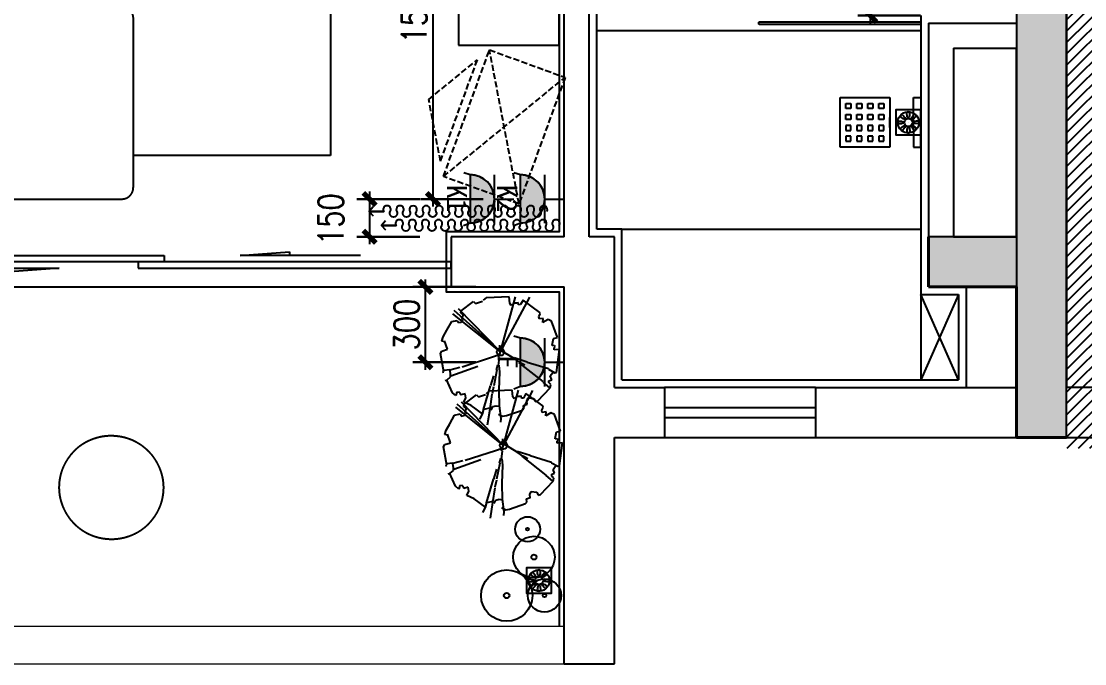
# Model space of a CAD drawing. Header units: inches. Extents: x -2597087 to 134135, y -662679 to 20000.
# Drawn here: x 14557 to 18790, y -61592 to -59034 of the extents above; entities that cross this region are included whole.
import ezdxf
from ezdxf.enums import TextEntityAlignment as Align

# ---------------------------------------------------------------- set-up
doc = ezdxf.new("R2010")
doc.units = ezdxf.units.IN
doc.header["$LTSCALE"] = 100
doc.header["$MEASUREMENT"] = 0
for name, pattern in [('DASH', [0.35, 0.25, -0.1]), ('HIDDEN', [0.375, 0.25, -0.125]), ('HIDDEN2', [4.7625, 3.175, -1.5875])]:
    doc.linetypes.add(name, pattern=pattern)
doc.layers.get('0').update_dxf_attribs({"linetype": 'CONTINUOUS'})
doc.layers.get('Defpoints').update_dxf_attribs({"linetype": 'CONTINUOUS'})
for name, color, linetype in [('$AUDIT_BAD_LAYER1', 7, 'CONTINUOUS'), ('003门', 17, 'CONTINUOUS'), ('006地漏', 146, 'CONTINUOUS'), ('009-活动家具', 157, 'DASH'), ('009活动家具', 157, 'CONTINUOUS'), ('011 完成面', 24, 'CONTINUOUS'), ('017-插座图层', 30, 'CONTINUOUS'), ('026窗帘', 11, 'CONTINUOUS'), ('027楼梯', 77, 'CONTINUOUS'), ('A-RAIL', 146, 'CONTINUOUS'), ('AIR', 252, 'DASH'), ('HAT【填充】', 250, 'CONTINUOUS'), ('LANDSCAPING', 71, 'CONTINUOUS'), ('PUB_HATCH', 8, 'CONTINUOUS'), ('TREE003.PLN', 1, 'CONTINUOUS'), ('WALL', 7, 'CONTINUOUS'), ('WINDOW', 4, 'CONTINUOUS'), ('插座尺寸标注', 2, 'CONTINUOUS')]:
    doc.layers.add(name, color=color, linetype=linetype)
doc.layers.add('BALCONY', color=3, linetype='CONTINUOUS', lineweight=0)
doc.layers.add('COLUMN', color=30, linetype='CONTINUOUS', lineweight=40)
doc.styles.add('尺寸标注', font='romans.shx', dxfattribs={"width": 0.8, "bigfont": 'hztxt.shx'})
doc.styles.add('文字标注', font='')
doc.styles.get('文字标注').set_extended_font_data('SimSun')
doc.dimstyles.new('A3-50', dxfattribs={"dimscale": 50, "dimtxt": 2, "dimasz": 1, "dimexe": 1, "dimexo": 1, "dimgap": 0.5, "dimtad": 1, "dimdec": 0, "dimlfac": -50, "dimrnd": 5, "dimzin": 0, "dimdsep": 46, "dimtxsty": '尺寸标注', "dimblk": 'ARCHTICK', "dimcen": 0, "dimdle": 0.6, "dimclrd": 251, "dimclre": 251, "dimclrt": 2, "dimadec": 0, "dimazin": 0, "dimtfac": 1, "dimtdec": 0, "dimtix": 1, "dimtmove": 2, "dimatfit": 3, "dimldrblk": 'DOT', "dimfxl": 4, "dimfxlon": 1, "dimtolj": 1, "dimtzin": 0, "dimlwe": 30, "dimarcsym": 0})

# ---------------------------------------------------------------- blocks, each defined once
blk = doc.blocks.new('*U1377')
at = {"linetype": 'Continuous'}
for p, q in [((-27.1, -65.6), (-33.4, -68.3)), ((-20.5, -63.4), (-27.1, -65.6)), ((-27.1, -65.6), (-27.1, -65.6)), ((-13.8, -61.8), (-20.5, -63.4)), ((-20.5, -63.4), (-20.5, -63.4)), ((-6.9, -60.8), (-13.8, -61.8)), ((-13.8, -61.8), (-13.8, -61.8)), ((0, -60.5), (-6.9, -60.8)), ((-6.9, -60.8), (-6.9, -60.8)), ((6.9, -60.8), (0, -60.5)), ((6.9, -60.8), (6.9, -60.8)), ((6.9, -60.8), (13.8, -61.8)), ((13.8, -61.8), (13.8, -61.8)), ((13.8, -61.8), (20.5, -63.4)), ((20.5, -63.4), (20.5, -63.4)), ((20.5, -63.4), (27.1, -65.6)), ((27.1, -65.6), (27.1, -65.6)), ((27.1, -65.6), (33.4, -68.3)), ((-63.7, -95.9), (-67.1, -102)), ((-59.8, -90.2), (-63.7, -95.9)), ((-63.7, -95.9), (-63.7, -95.9)), ((-55.4, -84.9), (-59.8, -90.2)), ((-59.8, -90.2), (-59.8, -90.2)), ((-50.5, -80), (-55.4, -84.9)), ((-55.4, -84.9), (-55.4, -84.9)), ((-45.1, -75.6), (-50.5, -80)), ((-50.5, -80), (-50.5, -80)), ((-39.4, -71.7), (-45.1, -75.6)), ((-45.1, -75.6), (-45.1, -75.6)), ((-33.4, -68.3), (-39.4, -71.7)), ((-39.4, -71.7), (-39.4, -71.7)), ((-33.4, -68.3), (-33.4, -68.3)), ((33.4, -68.3), (33.4, -68.3)), ((33.4, -68.3), (39.5, -71.7)), ((39.5, -71.7), (39.5, -71.7)), ((39.5, -71.7), (45.2, -75.6)), ((45.2, -75.6), (45.2, -75.6)), ((45.2, -75.6), (50.5, -80)), ((50.5, -80), (50.5, -80)), ((50.5, -80), (55.4, -84.9)), ((55.4, -84.9), (55.4, -84.9)), ((55.4, -84.9), (59.8, -90.2)), ((59.8, -90.2), (59.8, -90.2)), ((59.8, -90.2), (63.7, -95.9)), ((63.7, -95.9), (63.7, -95.9)), ((63.7, -95.9), (67.1, -102)), ((-74.7, -128.5), (-75, -135.4)), ((-73.7, -121.6), (-74.7, -128.5)), ((-74.7, -128.5), (-74.7, -128.5)), ((-72.1, -114.9), (-73.7, -121.6)), ((-73.7, -121.6), (-73.7, -121.6)), ((-69.9, -108.3), (-72.1, -114.9)), ((-72.1, -114.9), (-72.1, -114.9)), ((-67.1, -102), (-69.9, -108.3)), ((-69.9, -108.3), (-69.9, -108.3)), ((-67.1, -102), (-67.1, -102)), ((67.1, -102), (67.1, -102)), ((67.1, -102), (69.9, -108.3)), ((69.9, -108.3), (69.9, -108.3)), ((69.9, -108.3), (72.1, -114.9)), ((72.1, -114.9), (72.1, -114.9)), ((72.1, -114.9), (73.7, -121.6)), ((73.7, -121.6), (73.7, -121.6)), ((73.7, -121.6), (74.7, -128.5)), ((74.7, -128.5), (74.7, -128.5)), ((74.7, -128.5), (75, -135.4)), ((75, -135.4), (-75, -135.4)), ((75, -135.4), (75, -135.4))]:
    blk.add_line(p, q, dxfattribs=at)
for points in [[(-27.1, -65.6), (-33.4, -68.3), (33.4, -68.3)], [(-20.5, -63.4), (-27.1, -65.6), (27.1, -65.6)], [(-27.1, -65.6), (-27.1, -65.6), (27.1, -65.6)], [(-13.8, -61.8), (-20.5, -63.4), (20.5, -63.4)], [(-20.5, -63.4), (-20.5, -63.4), (20.5, -63.4)], [(-6.9, -60.8), (-13.8, -61.8), (13.8, -61.8)], [(-13.8, -61.8), (-13.8, -61.8), (13.8, -61.8)], [(0, -60.5), (-6.9, -60.8), (6.9, -60.8)], [(-6.9, -60.8), (-6.9, -60.8), (6.9, -60.8)], [(-63.7, -95.9), (-67.1, -102), (67.1, -102)], [(-59.8, -90.2), (-63.7, -95.9), (63.7, -95.9)], [(-63.7, -95.9), (-63.7, -95.9), (63.7, -95.9)], [(-55.4, -84.9), (-59.8, -90.2), (59.8, -90.2)], [(-59.8, -90.2), (-59.8, -90.2), (59.8, -90.2)], [(-50.5, -80), (-55.4, -84.9), (55.4, -84.9)], [(-55.4, -84.9), (-55.4, -84.9), (55.4, -84.9)], [(-45.1, -75.6), (-50.5, -80), (50.5, -80)], [(-50.5, -80), (-50.5, -80), (50.5, -80)], [(-39.4, -71.7), (-45.1, -75.6), (45.2, -75.6)], [(-45.1, -75.6), (-45.1, -75.6), (45.2, -75.6)], [(-33.4, -68.3), (-39.4, -71.7), (39.5, -71.7)], [(-39.4, -71.7), (-39.4, -71.7), (39.5, -71.7)], [(-33.4, -68.3), (-33.4, -68.3), (33.4, -68.3)], [(-74.7, -128.5), (-75, -135.4), (75, -135.4)], [(-73.7, -121.6), (-74.7, -128.5), (74.7, -128.5)], [(-74.7, -128.5), (-74.7, -128.5), (74.7, -128.5)], [(-72.1, -114.9), (-73.7, -121.6), (73.7, -121.6)], [(-73.7, -121.6), (-73.7, -121.6), (73.7, -121.6)], [(-69.9, -108.3), (-72.1, -114.9), (72.1, -114.9)], [(-72.1, -114.9), (-72.1, -114.9), (72.1, -114.9)], [(-67.1, -102), (-69.9, -108.3), (69.9, -108.3)], [(-69.9, -108.3), (-69.9, -108.3), (69.9, -108.3)], [(-67.1, -102), (-67.1, -102), (67.1, -102)]]:
    blk.add_solid(points, dxfattribs=at)
at = {"linetype": 'Continuous', "extrusion": (0, 0, -1)}
for points in [[(27.1, -65.6), (-27.1, -65.6), (-27.1, -65.6)], [(27.1, -65.6), (-27.1, -65.6), (-33.4, -68.3)], [(20.5, -63.4), (-20.5, -63.4), (-20.5, -63.4)], [(20.5, -63.4), (-20.5, -63.4), (-27.1, -65.6)], [(13.8, -61.8), (-13.8, -61.8), (-13.8, -61.8)], [(13.8, -61.8), (-13.8, -61.8), (-20.5, -63.4)], [(6.9, -60.8), (-6.9, -60.8), (-6.9, -60.8)], [(6.9, -60.8), (-6.9, -60.8), (-13.8, -61.8)], [(63.7, -95.9), (-63.7, -95.9), (-63.7, -95.9)], [(63.7, -95.9), (-63.7, -95.9), (-67.1, -102)], [(59.8, -90.2), (-59.8, -90.2), (-59.8, -90.2)], [(59.8, -90.2), (-59.8, -90.2), (-63.7, -95.9)], [(55.4, -84.9), (-55.4, -84.9), (-55.4, -84.9)], [(55.4, -84.9), (-55.4, -84.9), (-59.8, -90.2)], [(50.5, -80), (-50.5, -80), (-50.5, -80)], [(50.5, -80), (-50.5, -80), (-55.4, -84.9)], [(45.1, -75.6), (-45.2, -75.6), (-45.2, -75.6)], [(45.1, -75.6), (-45.2, -75.6), (-50.5, -80)], [(39.4, -71.7), (-39.5, -71.7), (-39.5, -71.7)], [(39.4, -71.7), (-39.5, -71.7), (-45.2, -75.6)], [(33.4, -68.3), (-33.4, -68.3), (-33.4, -68.3)], [(33.4, -68.3), (-33.4, -68.3), (-39.5, -71.7)], [(74.7, -128.5), (-74.7, -128.5), (-74.7, -128.5)], [(74.7, -128.5), (-74.7, -128.5), (-75, -135.4)], [(73.7, -121.6), (-73.7, -121.6), (-73.7, -121.6)], [(73.7, -121.6), (-73.7, -121.6), (-74.7, -128.5)], [(72.1, -114.9), (-72.1, -114.9), (-72.1, -114.9)], [(72.1, -114.9), (-72.1, -114.9), (-73.7, -121.6)], [(69.9, -108.3), (-69.9, -108.3), (-69.9, -108.3)], [(69.9, -108.3), (-69.9, -108.3), (-72.1, -114.9)], [(67.1, -102), (-67.1, -102), (-67.1, -102)], [(67.1, -102), (-67.1, -102), (-69.9, -108.3)], [(75, -135.4), (-75, -135.4), (-75, -135.4)]]:
    blk.add_solid(points, dxfattribs=at)
blk = doc.blocks.new('A$C14D57D85')
for p, q in [((0, -60.5), (0, 0)), ((75, -60.5), (-75, -60.5)), ((-75, -136.2), (-81.2, -156.2)), ((75, -135.4), (-75, -135.4)), ((-75, -135.4), (-75, -136.2)), ((75, -136), (83.4, -156.6))]:
    blk.add_line(p, q)
blk.add_arc((0, -135.5), 75, 0.0968, 179.9027)
at = {"linetype": 'Continuous'}
blk.add_blockref('*U1377', (0, 0), dxfattribs=at)
at = {"color": 2, "style": '文字标注'}
blk.add_attdef('F', text='', height=62.7, dxfattribs=at).set_placement((-19.2, -207.1), (25.6, -207.1), align=Align.ALIGNED)
blk = doc.blocks.new('_ArchTick')
at = {"color": 0, "linetype": 'ByBlock', "const_width": 0.4}
blk.add_lwpolyline([(-0.5, -0.5), (0.5, 0.5)], dxfattribs=at)
blk = doc.blocks.new('*D1424')
at = {"layer": 'Defpoints', "color": 0, "transparency": 16777216}
for p in [(1159.2, -56623.1), (648.9, -58135.7), (1171.3, -58135.7)]:
    blk.add_point(p, dxfattribs=at)
at = {"layer": '插座尺寸标注', "color": 251, "lineweight": -2, "transparency": 16777216}
blk.add_line((648.9, -56593.1), (648.9, -58165.7), dxfattribs=at)
at = {"layer": '插座尺寸标注', "color": 251, "lineweight": 30, "transparency": 16777216}
for p, q in [((848.9, -56623.1), (598.9, -56623.1)), ((848.9, -58135.7), (598.9, -58135.7))]:
    blk.add_line(p, q, dxfattribs=at)
at = {"layer": '插座尺寸标注', "color": 251, "lineweight": -2, "transparency": 16777216, "xscale": 50, "yscale": 50, "zscale": 50}
for p, rotation in [((648.9, -56623.1), 90), ((648.9, -58135.7), 270)]:
    blk.add_blockref('_ArchTick', p, dxfattribs=dict(at, rotation=rotation))
at = {"layer": '插座尺寸标注', "color": 2, "transparency": 16777216, "insert": (573.9, -57379.4), "char_height": 100, "attachment_point": 5, "rotation": 90, "style": '尺寸标注'}
blk.add_mtext('\\A1;1515', dxfattribs=at)
blk = doc.blocks.new('_Dot')
at = {"color": 0, "linetype": 'ByBlock', "lineweight": -2}
blk.add_line((-0.5, 0), (-1, 0), dxfattribs=at)
at = {"color": 0, "linetype": 'ByBlock', "const_width": 0.5}
blk.add_lwpolyline([(-0.25, 0, 1), (0.25, 0, 1)], format="xyb", close=True, dxfattribs=at)
blk = doc.blocks.new('*D1425')
at = {"layer": 'Defpoints', "color": 0, "transparency": 16777216}
for p in [(919, -58135.7), (396.6, -58285.7), (919, -58285.7)]:
    blk.add_point(p, dxfattribs=at)
at = {"layer": '插座尺寸标注', "color": 251, "lineweight": -2, "transparency": 16777216}
blk.add_line((396.6, -58105.7), (396.6, -58315.7), dxfattribs=at)
at = {"layer": '插座尺寸标注', "color": 251, "lineweight": 30, "transparency": 16777216}
for p, q in [((596.6, -58135.7), (346.6, -58135.7)), ((596.6, -58285.7), (346.6, -58285.7))]:
    blk.add_line(p, q, dxfattribs=at)
at = {"layer": '插座尺寸标注', "color": 251, "lineweight": -2, "transparency": 16777216, "xscale": 50, "yscale": 50, "zscale": 50}
for p, rotation in [((396.6, -58135.7), 90), ((396.6, -58285.7), 270)]:
    blk.add_blockref('_ArchTick', p, dxfattribs=dict(at, rotation=rotation))
at = {"layer": '插座尺寸标注', "color": 2, "transparency": 16777216, "insert": (242.4, -58215.6), "char_height": 100, "attachment_point": 5, "rotation": 90, "style": '尺寸标注'}
blk.add_mtext('\\A1;150', dxfattribs=at)
blk = doc.blocks.new('*D1434')
at = {"layer": 'Defpoints', "color": 0, "transparency": 16777216}
for p in [(2700, -57015.7), (2390, -57405.7), (2700, -57405.7)]:
    blk.add_point(p, dxfattribs=at)
at = {"layer": '插座尺寸标注', "color": 251, "lineweight": 30, "transparency": 16777216}
for p, q in [((2590, -57015.7), (2340, -57015.7)), ((2590, -57405.7), (2340, -57405.7))]:
    blk.add_line(p, q, dxfattribs=at)
at = {"layer": '插座尺寸标注', "color": 251, "lineweight": -2, "transparency": 16777216}
blk.add_line((2390, -56985.7), (2390, -57435.7), dxfattribs=at)
at = {"layer": '插座尺寸标注', "color": 251, "lineweight": -2, "transparency": 16777216, "xscale": 50, "yscale": 50, "zscale": 50}
for p, rotation in [((2390, -57015.7), 90), ((2390, -57405.7), 270)]:
    blk.add_blockref('_ArchTick', p, dxfattribs=dict(at, rotation=rotation))
at = {"layer": '插座尺寸标注', "color": 2, "transparency": 16777216, "insert": (2315, -57210.7), "char_height": 100, "attachment_point": 5, "rotation": 90, "style": '尺寸标注'}
blk.add_mtext('\\A1;390', dxfattribs=at)
blk = doc.blocks.new('*D1442')
at = {"layer": 'Defpoints', "color": 0, "transparency": 16777216}
for p in [(619.1, -58485.7), (1171.3, -58485.7), (1171.3, -58785.7)]:
    blk.add_point(p, dxfattribs=at)
at = {"layer": '插座尺寸标注', "color": 251, "lineweight": -2, "transparency": 16777216}
blk.add_line((619.1, -58815.7), (619.1, -58455.7), dxfattribs=at)
at = {"layer": '插座尺寸标注', "color": 251, "lineweight": 30, "transparency": 16777216}
for p, q in [((819.1, -58485.7), (569.1, -58485.7)), ((819.1, -58785.7), (569.1, -58785.7))]:
    blk.add_line(p, q, dxfattribs=at)
at = {"layer": '插座尺寸标注', "color": 251, "lineweight": -2, "transparency": 16777216, "xscale": 50, "yscale": 50, "zscale": 50}
for p, rotation in [((619.1, -58485.7), 90), ((619.1, -58785.7), 270)]:
    blk.add_blockref('_ArchTick', p, dxfattribs=dict(at, rotation=rotation))
at = {"layer": '插座尺寸标注', "color": 2, "transparency": 16777216, "insert": (544.1, -58635.7), "char_height": 100, "attachment_point": 5, "rotation": 90, "style": '尺寸标注'}
blk.add_mtext('\\A1;300', dxfattribs=at)
blk = doc.blocks.new('柜机')
at = {"layer": 'AIR'}
for p, q in [((55.6, 365.1), (500.5, 365.1)), ((0, 0), (556.1, 331.9)), ((0, 331.9), (556.1, 0))]:
    blk.add_line(p, q, dxfattribs=at)
blk.add_lwpolyline([(55.6, 365.1), (278.1, 497.8), (500.5, 365.1)], dxfattribs=at)
blk.add_lwpolyline([(0, 331.9), (556.1, 331.9), (556.1, 0), (0, 0)], close=True, dxfattribs=at)
blk = doc.blocks.new('$DorLib2D$00000131')
at = {"color": 0, "linetype": 'Continuous'}
for p, q in [((0.15, 0.125), (0.2319, 0.1973)), ((0.2319, 0.1973), (0.2319, 0.125)), ((-0.5, 0.125), (-0.5, 0)), ((0.0192, 0.125), (-0.5, 0.125)), ((0.0192, 0), (0.0192, 0.125)), ((0.35, 0.125), (0.15, 0.125)), ((-0.5, 0), (0.0192, 0)), ((-0.024, 0), (0.5, 0)), ((-0.024, -0.125), (-0.024, 0)), ((0.5, 0), (0.5, -0.125)), ((-0.35, -0.125), (-0.15, -0.125)), ((-0.2319, -0.1973), (-0.2319, -0.125)), ((-0.15, -0.125), (-0.2319, -0.1973)), ((0.5, -0.125), (-0.024, -0.125))]:
    blk.add_line(p, q, dxfattribs=at)
blk = doc.blocks.new('A$C2AB217D2')
at = {"layer": '009活动家具', "linetype": 'HIDDEN', "ltscale": 250}
for p, q in [((0, 266.3), (0, 292.6)), ((0, 292.6), (90, 292.6)), ((180, 292.6), (90, 292.6)), ((180, 266.3), (180, 292.6)), ((72, 266.3), (0, 266.3)), ((72, 266.3), (108, 266.3)), ((108, 266.3), (180, 266.3)), ((72, 180), (108, 180))]:
    blk.add_line(p, q, dxfattribs=at)
blk.add_lwpolyline([(180, 180), (0, 180), (0, 0), (180, 0)], close=True, dxfattribs=at)
at = {"layer": '009活动家具', "color": 251, "linetype": 'HIDDEN', "ltscale": 250}
for points in [[(21.6, 158.4), (39.6, 158.4), (39.6, 140.4), (21.6, 140.4)], [(61.2, 158.4), (79.2, 158.4), (79.2, 140.4), (61.2, 140.4)], [(118.8, 158.4), (100.8, 158.4), (100.8, 140.4), (118.8, 140.4)], [(158.4, 158.4), (140.4, 158.4), (140.4, 140.4), (158.4, 140.4)], [(21.6, 118.8), (39.6, 118.8), (39.6, 100.8), (21.6, 100.8)], [(61.2, 118.8), (79.2, 118.8), (79.2, 100.8), (61.2, 100.8)], [(118.8, 118.8), (100.8, 118.8), (100.8, 100.8), (118.8, 100.8)], [(158.4, 118.8), (140.4, 118.8), (140.4, 100.8), (158.4, 100.8)], [(21.6, 79.2), (39.6, 79.2), (39.6, 61.2), (21.6, 61.2)], [(61.2, 79.2), (79.2, 79.2), (79.2, 61.2), (61.2, 61.2)], [(118.8, 79.2), (100.8, 79.2), (100.8, 61.2), (118.8, 61.2)], [(158.4, 79.2), (140.4, 79.2), (140.4, 61.2), (158.4, 61.2)], [(21.6, 39.6), (39.6, 39.6), (39.6, 21.6), (21.6, 21.6)], [(61.2, 39.6), (79.2, 39.6), (79.2, 21.6), (61.2, 21.6)], [(118.8, 39.6), (100.8, 39.6), (100.8, 21.6), (118.8, 21.6)], [(158.4, 39.6), (140.4, 39.6), (140.4, 21.6), (158.4, 21.6)]]:
    blk.add_lwpolyline(points, close=True, dxfattribs=at)
blk = doc.blocks.new('dsfsdfs')
at = {"linetype": 'DASH', "ltscale": 10}
blk.add_line((52703.5, 27008.2), (52703.8, 27008.2), dxfattribs=at)
at = {"layer": '009活动家具', "linetype": 'DASH', "ltscale": 200}
for p, q in [((54631.3, 28538.3), (54592.8, 28520.1)), ((54655.7, 28544.5), (54631.3, 28538.3)), ((54686, 28550.1), (54655.7, 28544.5)), ((54712.8, 28551.3), (54686, 28550.1)), ((54712.4, 28532.5), (54688.1, 28531.4)), ((54736.7, 28530.2), (54712.4, 28532.5)), ((54739.6, 28548.8), (54712.8, 28551.3)), ((54759.1, 28544.6), (54739.6, 28548.8)), ((54794, 28522.6), (54759.1, 28544.6)), ((54571.4, 28509.9), (54527.5, 28483.3)), ((54580.3, 28493.3), (54538.8, 28468.1)), ((54592.8, 28520.1), (54571.4, 28509.9)), ((54600.8, 28503.1), (54580.3, 28493.3)), ((54637.7, 28520.5), (54600.9, 28503.1)), ((54659.7, 28526.1), (54637.7, 28520.5)), ((54688.1, 28531.4), (54659.7, 28526.1)), ((54751.9, 28526.9), (54736.7, 28530.2)), ((54779.9, 28509.3), (54751.9, 28526.9)), ((54795.7, 28480.4), (54779.9, 28509.3)), ((54813, 28488), (54794, 28522.6)), ((54497.4, 28456.3), (54453.9, 28407.4)), ((54527.5, 28483.3), (54497.4, 28456.3)), ((54538.8, 28468.1), (54510.7, 28443)), ((54803.6, 28457.4), (54795.7, 28480.4)), ((54810.9, 28424.7), (54803.6, 28457.4)), ((54821.7, 28462.5), (54813, 28488)), ((54829.6, 28427), (54821.7, 28462.5)), ((54453.9, 28407.4), (54440.9, 28360.4)), ((54510.7, 28443), (54470.8, 28398.2)), ((54811.8, 28389.2), (54810.9, 28424.7)), ((54830.7, 28388.4), (54829.6, 28427)), ((53146.9, 28233.8), (53146.9, 28369.7)), ((54470.8, 28398.2), (54459.7, 28357.7)), ((54799.5, 28339.2), (54808.8, 28362.7)), ((54808.8, 28362.7), (54811.8, 28389.2)), ((54827.1, 28358.1), (54830.7, 28388.4)), ((54440.9, 28360.4), (54440.5, 28318.5)), ((54459.7, 28357.7), (54459.3, 28319.1)), ((54787.8, 28311.2), (54790.5, 28320.9)), ((54790.5, 28320.9), (54799.5, 28339.2)), ((54808.1, 28314.2), (54816.7, 28331.6)), ((54816.7, 28331.6), (54827.1, 28358.1)), ((54440.5, 28318.5), (54444, 28272.9)), ((54459.3, 28319.1), (54462.7, 28274.3)), ((54781.7, 28271.5), (54785.6, 28297.5)), ((54785.6, 28297.5), (54787.8, 28311.2)), ((54800.2, 28268), (54804.1, 28294.6)), ((54804.1, 28294.6), (54806.2, 28307.2)), ((54806.2, 28307.2), (54808.1, 28314.2)), ((54444, 28272.9), (54447.1, 28232.2)), ((54462.7, 28274.3), (54465.6, 28236.9)), ((54465.6, 28236.9), (54485.3, 28191.8)), ((54768.6, 28228.8), (54775.3, 28244.1)), ((54775.3, 28244.1), (54781.7, 28271.5)), ((54784.8, 28219), (54793.2, 28238.1)), ((54793.2, 28238.1), (54800.2, 28268)), ((52566.6, 25670.8), (52566.6, 28233.8)), ((52566.6, 28233.8), (53421.6, 28233.8)), ((52703.8, 27827.2), (52703.8, 28233.8)), ((53421.6, 28233.8), (53421.6, 28073.4)), ((54447.1, 28232.2), (54469.4, 28181.2)), ((54719.7, 28177), (54748.9, 28204.1)), ((54748.9, 28204.1), (54768.6, 28228.8)), ((54762.7, 28191.3), (54784.8, 28219)), ((54469.4, 28181.2), (54502.5, 28146.9)), ((54485.3, 28191.8), (54485.3, 28191.8)), ((54485.3, 28191.8), (54516, 28159.9)), ((54516, 28159.9), (54535.7, 28139.7)), ((54654, 28138.3), (54696.3, 28159.5)), ((54696.3, 28159.5), (54719.7, 28177)), ((54706.2, 28143.4), (54731.8, 28162.5)), ((54731.8, 28162.5), (54762.7, 28191.3)), ((52703.8, 28119.2), (52794.8, 28119.2)), ((52983.8, 28119.2), (53421.6, 28119.2)), ((53375.9, 28119.2), (52983.8, 28119.2)), ((54502.5, 28146.9), (54525.1, 28123.5)), ((54525.1, 28123.5), (54587.1, 28100.4)), ((54535.7, 28139.7), (54588.8, 28119.8)), ((54588.8, 28119.8), (54612.6, 28124.1)), ((54612.6, 28124.1), (54654, 28138.3)), ((54617.4, 28105.9), (54661.2, 28120.9)), ((54661.2, 28120.9), (54706.2, 28143.4)), ((53421.6, 28043.2), (53421.6, 28073.4)), ((53421.6, 28073.4), (53421.6, 25670.8)), ((53421.6, 27548.2), (53421.6, 28073.4)), ((54587.1, 28100.4), (54617.4, 28105.9)), ((53631.9, 27928.1), (53668.2, 27955.2)), ((54411, 27911.8), (54368, 27925.9)), ((54638.3, 27493), (54615.9, 27532.3)), ((52703.8, 27489.1), (52703.8, 27226.2)), ((52703.8, 27223.1), (52703.8, 27489.1)), ((53421.6, 27456.7), (53421.6, 25833.4)), ((52703.5, 27327.8), (52703.8, 27327.8)), ((52703.8, 27237.7), (52703.8, 27289.2)), ((52703.8, 27289.2), (52703.8, 27237.7)), ((52703.8, 27223.1), (52703.8, 27285.9)), ((53375.9, 27295.8), (52885.9, 27295.8)), ((52703.8, 27231.3), (52703.8, 27223.1)), ((53270.7, 26736.7), (53248.5, 26776.1)), ((53974.4, 26742.5), (54017.3, 26728.2)), ((54855.5, 26699.9), (54885.5, 26733.8)), ((52703.3, 26219.7), (52703.4, 26431.6)), ((52703.5, 26430.6), (52902, 26430.6)), ((52703.8, 26237.8), (52703.8, 26431.7)), ((52703.8, 26430.6), (52703.8, 26219.6)), ((52911.6, 26430.6), (53375.9, 26430.6)), ((52935.2, 26430.6), (53375.9, 26430.6)), ((53467.3, 26435.8), (53421.6, 26435.8)), ((53467.3, 26435.8), (54286.2, 26435.8)), ((54331.6, 26390.1), (54331.6, 25784.8)), ((52703.8, 25670.8), (52703.8, 26061.5)), ((52703.8, 26061.5), (52703.8, 25980)), ((52782.2, 25787.7), (52703.8, 25787.7)), ((53375.9, 25787.7), (53075.3, 25787.7)), ((53421.6, 25787.7), (53114.6, 25787.7)), ((54331.6, 25784.8), (54331.6, 25716.5)), ((53421.6, 25670.8), (52860.2, 25670.8)), ((53461.8, 25671.2), (53421.6, 25671.2)), ((53467.3, 25670.8), (54285.9, 25670.8))]:
    blk.add_line(p, q, dxfattribs=at)
at = {"layer": '009活动家具', "color": 251, "linetype": 'DASH', "ltscale": 200}
for p, q in [((53146.9, 28369.7), (54443.5, 28369.7)), ((53719.3, 27854.9), (54157.8, 27262.1)), ((53713.4, 27850.6), (54150.1, 27260.2)), ((54351.6, 27814.6), (54177.3, 27288.4)), ((54358.5, 27812.3), (54184.2, 27286.1)), ((54529.1, 27460.7), (54047, 27187.1)), ((54532.7, 27454.4), (54050.6, 27180.8)), ((54027.4, 26841.7), (54204.3, 27367.1)), ((54034.3, 26839.4), (54211.2, 27364.8)), ((53354.2, 26814), (54278.3, 27318.7)), ((53357.8, 26807.6), (54281.9, 27312.3)), ((54785, 26787.6), (54169, 27239.7)), ((54789.9, 26793.1), (54171.6, 27247.2))]:
    blk.add_line(p, q, dxfattribs=at)
blk.add_lwpolyline([(54828.5, 28369.7), (55116.8, 28369.7), (55116.8, 25844.5), (54331.6, 25844.5)], dxfattribs=at)
at = {"layer": '009活动家具', "linetype": 'DASH', "ltscale": 200}
for points in [[(52788.5, 27488.5), (52785.4, 27489.9), (52689, 27488.9), (52634.4, 27492.7), (52717.8, 27858.5), (52822.4, 28235.2), (53007.5, 28105.5), (53086.8, 28092.7), (53123.7, 28095.3), (53074.6, 27993.1), (53055.1, 27949.8)], [(53101, 27921.2), (52998.6, 27984.9), (52948.1, 28010.3), (52905.7, 27950.3), (52740.8, 27373.7), (52727.8, 27325.2), (52800.7, 27300.5), (52897.4, 27254.5)], [(52738.1, 27234.8), (52721.4, 27233.1), (52668.5, 27246.9), (52688, 27044.2), (52673.5, 26422.7), (52785.4, 26455.9), (52864.7, 26442.6), (52898.8, 26428.3), (52889.6, 26504)], [(52928.7, 26515.7), (52811.3, 26488.1), (52755.3, 26480.3), (52734.4, 26550.7), (52705.2, 27231.7), (52715.7, 27260.4), (52792.7, 27260.4), (52891.8, 27251.6)], [(53113.3, 25948.7), (53010.9, 25885), (52960.4, 25859.6), (52918, 25919.6), (52753.1, 26316.1), (52740.1, 26387.2), (52813, 26411.9), (52909.7, 26435.4)], [(52792.3, 26221.9), (52785.4, 26218.8), (52689, 26219.8), (52634.4, 26216), (52717.8, 26030.2), (52822.4, 25653.5), (53007.5, 25738.2), (53086.8, 25796), (53123.7, 25793.4), (53074.6, 25895.6), (53063.2, 25917.5)], [(52817.6, 25670.8), (52566.6, 25670.8)]]:
    blk.add_lwpolyline(points, dxfattribs=at)
for points in [[(52794.8, 28119.2), (52749.5, 28119.2, 0.414214), (52703.8, 28073.4), (52703.8, 27827.2)], [(52785.2, 25787.7), (52749.5, 25787.7, -0.414214), (52703.8, 25833.4), (52703.8, 26061.5)]]:
    blk.add_lwpolyline(points, format="xyb", dxfattribs=at)
for points in [[(52781.3, 27325.4), (52727.8, 27325.2), (52822.3, 27483.1), (52948.1, 28010.3), (53015.1, 27941.7), (53064, 27920.8), (53101, 27921.2), (53036.4, 27824.1), (52999.1, 27525), (52897.4, 27254.5), (52868.7, 27294.8), (52828.4, 27318.2)], [(52798, 27243), (52747.4, 27260.4), (52779.1, 27102), (52787.1, 26480.3), (52872.5, 26523.8), (52925.5, 26527.9), (52960.5, 26515.7), (52930.4, 26628.4), (52933.2, 27005.7), (52923.6, 27251.6), (52890.6, 27243.9), (52845, 27234.8)], [(52793.6, 26387), (52740.1, 26387.2), (52834.6, 26206.8), (52960.4, 25859.6), (53027.4, 25928.2), (53076.3, 25949.1), (53113.3, 25948.7), (53048.7, 26045.8), (53011.4, 26164.9), (52909.7, 26435.4), (52881, 26417.5), (52840.7, 26394.2)]]:
    blk.add_lwpolyline(points, close=True, dxfattribs=at)
for centre, radius in [((54172.5, 27272.5), 405), ((54160.8, 27249.6), 170.5), ((54164.6, 27249.4), 58.8), ((54164.6, 27249.4), 51.5)]:
    blk.add_circle(centre, radius, dxfattribs=at)
for centre, radius, start, end in [((54617, 28469.1), 56.4, 115.3623, 115.4039), ((54617, 28469.1), 37.6, 115.3623, 115.4039), ((53375.9, 28073.4), 45.7, 0, 90), ((53648.8, 27943.3), 22.7, 31.3668, 222.0761), ((54390.2, 27920.9), 22.7, 336.5426, 167.2519), ((54628.9, 27513.7), 22.7, 294.447, 125.1563), ((52749.5, 27364.5), 45.7, 180, 270), ((53375.9, 27341.5), 45.7, 270, 0), ((53375.9, 27250.1), 45.7, 0, 90), ((53257.8, 26755.4), 22.7, 114.0913, 304.8006), ((53995.2, 26733.3), 22.7, 156.2658, 346.9751), ((54872.1, 26715.4), 22.7, 223.1257, 53.835), ((53375.9, 26476.3), 45.7, 270, 0), ((53375.9, 26384.8), 45.7, 0, 90), ((53467.3, 26390.1), 45.7, 90, 180), ((54286.2, 26390.1), 45.7, 0, 90), ((53375.9, 25833.4), 45.7, 270, 0), ((53467.3, 25716.5), 45.7, 180, 270), ((54285.9, 25716.5), 45.7, 270, 0)]:
    blk.add_arc(centre, radius, start, end, dxfattribs=at)
for centre, major_axis, start_param, end_param in [((53680.7, 27900.5), (35.6, -47.8), 3.676927, 8.889443), ((53304.3, 26781.6), (-51.9, -29.3), 0.535335, 5.747851)]:
    blk.add_ellipse(centre, major_axis=major_axis, ratio=0.743916, start_param=start_param, end_param=end_param, dxfattribs=at)
at = {"layer": '009活动家具', "linetype": 'DASH', "ltscale": 200, "extrusion": (0, 0, -1)}
for centre, major_axis, start_param, end_param in [((54373.6, 27870.1), (-18.5, -56.7), 3.676927, 8.889443), ((54582.6, 27487.1), (-51.7, -29.6), 3.676927, 8.889443), ((54012, 26784), (-18.8, -56.6), 0.535335, 5.747851), ((54832.1, 26750.8), (44.6, -39.5), 0.535335, 5.747851)]:
    blk.add_ellipse(centre, major_axis=major_axis, ratio=0.743916, start_param=start_param, end_param=end_param, dxfattribs=at)
blk = doc.blocks.new('A$C3B4B66AD')
at = {"layer": '026窗帘', "elevation": -1.4}
blk.add_lwpolyline([(22.2, 755.9, -1.732051), (22.2, 730, 1.732051), (22.2, 704, -1.732051), (22.2, 678, 1.732051), (22.2, 652, -1.732051), (22.2, 626, 1.732051), (22.2, 600.1, -1.732051), (22.2, 574.1, 1.732051), (22.2, 548.1, -1.732051), (22.2, 522.1, 1.732051), (22.2, 496.1, -1.732051), (22.2, 470.1, 1.732051), (22.2, 444.2, -1.732051), (22.2, 418.2, 1.732051), (22.2, 392.2, -1.732051), (22.2, 366.2, 1.732051), (22.2, 340.2, -1.732051), (22.2, 314.3, 1.732051), (22.2, 288.3, -1.732051), (22.2, 262.3, 1.732051), (22.2, 236.3, -1.732051), (22.2, 210.3, 1.732051), (22.2, 184.4, -1.732051), (22.2, 158.4, 1.732051), (22.2, 132.4, -1.732051), (22.2, 106.4), (22.2, 49.1), (22.2, 106.4)], format="xyb", dxfattribs=at)
at = {"layer": '026窗帘', "color": 251, "elevation": -1.4}
blk.add_lwpolyline([(77.9, 706.8, -1.732051), (77.9, 680.9, 1.732051), (77.9, 654.9, -1.732051), (77.9, 628.9, 1.732051), (77.9, 602.9, -1.732051), (77.9, 576.9, 1.732051), (77.9, 551, -1.732051), (77.9, 525, 1.732051), (77.9, 499, -1.732051), (77.9, 473, 1.732051), (77.9, 447, -1.732051), (77.9, 421.1, 1.732051), (77.9, 395.1, -1.732051), (77.9, 369.1, 1.732051), (77.9, 343.1, -1.732051), (77.9, 317.1, 1.732051), (77.9, 291.2, -1.732051), (77.9, 265.2, 1.732051), (77.9, 239.2, -1.732051), (77.9, 213.2, 1.732051), (77.9, 187.2, -1.732051), (77.9, 161.3, 1.732051), (77.9, 135.3, -1.732051), (77.9, 109.3, 1.732051), (77.9, 83.3, -1.732051), (77.9, 57.3), (77.9, 0), (77.9, 57.3)], format="xyb", dxfattribs=at)
at = {"layer": '026窗帘', "elevation": -1.4}
blk.add_lwpolyline([(39.9, 65), (22.2, 49.1), (4.6, 65)], dxfattribs=at)
at = {"layer": '026窗帘', "color": 251, "elevation": -1.4}
blk.add_lwpolyline([(95.5, 15.9), (77.9, 0), (60.3, 15.9)], dxfattribs=at)
blk = doc.blocks.new('A$C71B709DA')
at = {"layer": 'LANDSCAPING', "color": 250, "linetype": 'Continuous'}
for centre, radius in [((1855, 3663), 498), ((1855, 3663), 55), ((2106, 2553), 828), ((2106, 2553), 101), ((1022, 1022), 1022), ((2525, 1025), 662), ((1022, 1022), 108), ((2525, 1025), 69.9)]:
    blk.add_circle(centre, radius, dxfattribs=at)
at = {"layer": 'TREE003.PLN', "color": 250, "linetype": 'Continuous'}
for centre, radius in [((1816, 3663), 537), ((1994, 2571), 940), ((1816, 3663), 38.9), ((2011, 2553), 94.6), ((924, 1022), 938), ((2022, 1025), 503), ((924, 1022), 97.8), ((2016, 1030), 27.8)]:
    blk.add_arc(centre, radius, 0, 0, dxfattribs=at)
blk = doc.blocks.new('2DLANDMARK1')
at = {"layer": '$AUDIT_BAD_LAYER1', "color": 250, "linetype": 'Continuous'}
for p, q in [((0.119, 3.24), (-0.71, 3.068)), ((0.324, 3.247), (0.119, 3.24)), ((0.522, 3.112), (0.324, 3.247)), ((0.443, 3.527), (0.403, 3.34)), ((0.403, 3.34), (0.407, 2.699)), ((1.145, 3.573), (0.91, 2.803)), ((1.483, 3.24), (1.323, 3.01)), ((-1.541, 2.704), (-2.26, 2.125)), ((-1.403, 2.722), (-1.541, 2.704)), ((-1.366, 2.564), (-1.403, 2.722)), ((-0.984, 2.803), (-0.998, 2.641)), ((-0.797, 2.835), (-0.988, 2.788)), ((-0.787, 3.009), (-0.797, 2.835)), ((-0.71, 3.068), (-0.787, 3.009)), ((0.41, 2.726), (0.328, 1.886)), ((0.577, 2.674), (0.424, 2.721)), ((0.747, 2.697), (0.577, 2.674)), ((0.91, 2.803), (0.698, 2.071)), ((1.239, 2.778), (0.732, 1.638)), ((0.863, 2.857), (0.747, 2.697)), ((1.204, 2.766), (0.906, 2.729)), ((1.323, 3.01), (1.213, 2.76)), ((1.31, 2.983), (1.839, 2.489)), ((-1.088, 2.492), (-1.366, 2.564)), ((-0.998, 2.641), (-1.088, 2.492)), ((1.839, 2.489), (2.178, 2.275)), ((2.178, 2.275), (2.043, 2.075)), ((-2.24, 1.762), (-2.383, 1.732)), ((-2.383, 1.732), (-2.337, 1.531)), ((-2.26, 2.125), (-2.308, 1.957)), ((-2.308, 1.957), (-2.217, 1.857)), ((-2.217, 1.857), (-2.24, 1.762)), ((-2.235, 2.121), (-1.937, 1.799)), ((-1.95, 1.77), (-0.86, 0.663)), ((0.328, 1.886), (0.168, 0.993)), ((0.553, 1.638), (0.286, 0.858)), ((0.719, 1.626), (0.494, 1.155)), ((0.691, 2.035), (0.567, 1.688)), ((2.043, 2.075), (2.059, 1.873)), ((2.059, 1.873), (2.283, 1.9)), ((2.262, 1.913), (2.315, 1.773)), ((2.315, 1.773), (2.465, 1.736)), ((2.465, 1.736), (2.546, 1.897)), ((2.546, 1.897), (2.694, 1.729)), ((2.694, 1.729), (2.905, 1.02)), ((-2.676, 1.401), (-2.969, 0.261)), ((-2.582, 1.395), (-2.676, 1.401)), ((-2.299, 1.182), (-2.582, 1.395)), ((-2.337, 1.531), (-2.501, 1.353)), ((-2.302, 1.166), (-1.261, 0.693)), ((2.863, 1.061), (2.987, 1.085)), ((-1.261, 0.687), (-0.642, 0.386)), ((-1.125, 0.826), (-0.915, 0.673)), ((-0.904, 0.662), (-0.642, 0.421)), ((0.196, 0.672), (0.088, 0.263)), ((0.168, 0.993), (0.157, 0.66)), ((0.321, 0.87), (0.226, 0.647)), ((2.653, 0.867), (1.241, 0.558)), ((2.665, 0.558), (2.157, 0.492)), ((2.665, 0.796), (2.665, 0.585)), ((2.665, 0.557), (2.987, 0.55)), ((2.873, 1.049), (2.678, 0.927)), ((2.678, 0.927), (2.678, 0.821)), ((3.054, 0.641), (2.991, 0.625)), ((2.991, 0.625), (3.03, -0.321)), ((-2.969, 0.261), (-2.706, 0.241)), ((-2.724, 0.138), (-2.773, 0.09)), ((-2.773, 0.09), (-2.746, 0.038)), ((-2.746, 0.038), (-2.631, 0.013)), ((-2.706, 0.241), (-2.724, 0.138)), ((-2.631, 0.013), (-2.634, -0.014)), ((-0.642, 0.421), (0.006, -0.095)), ((0.033, 0.053), (-0.006, -0.344)), ((0.148, 0.27), (0.032, 0.037)), ((-2.741, -0.335), (-2.946, -0.352)), ((-2.946, -0.352), (-2.766, -1.221)), ((-2.634, -0.014), (-2.741, -0.335)), ((2.954, -0.434), (2.655, -0.484)), ((2.655, -0.484), (2.745, -0.926)), ((3.03, -0.321), (2.954, -0.434)), ((2.74, -0.876), (2.888, -0.927)), ((2.888, -0.927), (2.796, -1.145)), ((-2.766, -1.221), (-2.594, -1.323)), ((-2.594, -1.323), (-2.318, -1.205)), ((-2.318, -1.205), (-2.351, -1.409)), ((-2.351, -1.409), (-2.162, -1.408)), ((-2.151, -1.52), (-2.23, -1.654)), ((-2.162, -1.408), (-2.151, -1.52)), ((2.564, -1.446), (2.263, -1.85)), ((2.796, -1.145), (2.564, -1.446)), ((-2.23, -1.654), (-2.227, -1.731)), ((-2.227, -1.731), (-1.464, -2.463)), ((1.715, -2.009), (1.649, -2.039)), ((1.649, -2.039), (1.649, -2.142)), ((1.649, -2.142), (1.747, -2.224)), ((1.787, -1.761), (1.687, -1.87)), ((1.687, -1.87), (1.715, -2.009)), ((1.935, -1.754), (1.787, -1.761)), ((1.975, -1.867), (1.935, -1.754)), ((2.263, -1.85), (1.975, -1.867)), ((-1.464, -2.463), (-1.304, -2.251)), ((-1.304, -2.251), (-1.212, -2.251)), ((-1.214, -2.251), (-1.209, -2.375)), ((-1.201, -2.365), (-1.11, -2.35)), ((-1.11, -2.35), (-0.976, -2.372)), ((-0.976, -2.372), (-0.83, -2.271)), ((-0.83, -2.271), (-0.776, -2.391)), ((-0.776, -2.391), (-0.795, -2.716)), ((0.952, -2.61), (0.585, -2.684)), ((1.029, -2.717), (0.952, -2.61)), ((1.709, -2.335), (1.029, -2.717)), ((1.747, -2.224), (1.709, -2.335)), ((-0.795, -2.716), (0.361, -2.823)), ((0.354, -2.837), (0.533, -2.712))]:
    blk.add_line(p, q, dxfattribs=at)
at = {"layer": '$AUDIT_BAD_LAYER1', "color": 250, "linetype": 'DASH'}
for p, q in [((0.436, 0.198), (0.091, 0.12)), ((2.037, 0.493), (0.436, 0.198))]:
    blk.add_line(p, q, dxfattribs=at)
at = {"layer": '$AUDIT_BAD_LAYER1', "color": 250}
for q in [(-1.823, -2.572), (-1.116, -2.676), (2.147, -2.239), (2.064, -2.385), (1.836, -2.447)]:
    blk.add_line((0.009, -0.003), q, dxfattribs=at)
blk.add_circle((0.009, -0.003), 0.187, dxfattribs=at)
blk = doc.blocks.new('A$C5A370B41')
at = {"color": 251, "ltscale": 5}
for p, q in [((44, 87.4), (44.7, 89)), ((55.1, 87.4), (54.4, 89)), ((12.6, 55.1), (11, 54.4)), ((12.6, 44), (11, 44.7)), ((19.3, 72.3), (18.7, 73.8)), ((27.1, 80), (25.5, 80.7)), ((50, 50), (50, 50)), ((50, 50), (50, 50)), ((50, 50), (50, 50)), ((50, 50), (50, 50)), ((72.3, 80.7), (73.8, 81.3)), ((80, 72.9), (80.7, 74.5)), ((87.4, 56), (89, 55.3)), ((87.4, 44.9), (89, 45.6)), ((20, 27.1), (19.3, 25.5)), ((27.7, 19.3), (26.2, 18.7)), ((44.9, 12.6), (45.6, 11)), ((56, 12.6), (55.3, 11)), ((72.9, 20), (74.5, 19.3)), ((80.7, 27.7), (81.3, 26.2))]:
    blk.add_line(p, q, dxfattribs=at)
at = {"ltscale": 5}
blk.add_lwpolyline([(100, 100), (0, 100), (0, 0), (100, 0)], close=True, dxfattribs=at)
at = {"color": 251, "ltscale": 5}
for centre, major_axis, start_param, end_param in [((50, 50), (42.1, 3.5), -0.016227, 6.266958), ((49.6, 87), (3.72, 3.72), 5.892931, 8.244236), ((13, 49.6), (-3.72, 3.72), -0.390255, 1.961051), ((23.5, 75.8), (3.72, 3.72), 0.395144, 2.746449), ((50.4, 50), (-11.2, 11.2), 1.570796326784468, 7.853981633964052), ((75.8, 76.5), (3.72, 3.72), 5.107533, 7.458838), ((87, 50.4), (-3.72, 3.72), 2.751338, 5.102644), ((24.2, 23.5), (3.72, 3.72), 1.96594, 4.317245), ((50.4, 13), (3.72, 3.72), 2.751338, 5.102644), ((76.5, 24.2), (3.72, 3.72), 3.536736, 5.888042)]:
    blk.add_ellipse(centre, major_axis=major_axis, ratio=1, start_param=start_param, end_param=end_param, dxfattribs=at)
at = {"color": 251, "ltscale": 5, "extrusion": (0, 0, -1)}
for centre, major_axis, start_param, end_param in [((49.6, 87.4), (0, 19.2), 1.570796, 4.712389), ((12.6, 49.6), (-19.2, 0), 1.570796, 4.712389), ((23.2, 76.2), (-13.6, 13.6), 1.570796, 4.712389), ((76.2, 76.8), (13.6, 13.6), 1.570796, 4.712389), ((87.4, 50.4), (-19.2, 0), 4.712389, 7.853982), ((23.8, 23.2), (13.6, 13.6), -1.570796, 1.570796), ((50.4, 12.6), (0, 19.2), 4.712389, 7.853982), ((76.8, 23.8), (-13.6, 13.6), 4.712389, 7.853982)]:
    blk.add_ellipse(centre, major_axis=major_axis, ratio=0.286893, start_param=start_param, end_param=end_param, dxfattribs=at)
blk = doc.blocks.new('A$C021D4E37')
at = {"layer": 'HAT【填充】'}
h = blk.add_hatch(dxfattribs=at)
h.set_pattern_fill('ANSI31', color=250, scale=10, style=0)
h.set_pattern_definition([(45, (12097.113, 55359.113), (-22.45064, 22.45064), [])])
h.paths.add_polyline_path([(15268.417, 2173.462), (15268.417, -3767.756), (18327.222, -3767.756), (18327.222, 2173.462)])
at = {"layer": 'PUB_HATCH'}
blk.add_hatch(color=250, dxfattribs=at).paths.add_polyline_path([(15068.417, -1126.538), (15068.417, -2926.538), (14718.417, -2926.538), (14718.417, -3126.538), (15068.417, -3126.538), (15068.417, -3726.538), (15268.417, -3726.538), (15268.417, -1126.538)])
at = {"layer": '003门'}
for p, q in [((14042.697, -2079.537), (14042.698, -2073.538)), ((14042.698, -2073.538), (14044.698, -2071.539)), ((14044.698, -2071.539), (14686.418, -2071.539)), ((14044.696, -2081.537), (14042.697, -2079.537)), ((14686.417, -2081.537), (14044.696, -2081.537)), ((10418.417, -3126.538), (12818.417, -3126.538))]:
    blk.add_line(p, q, dxfattribs=at)
at = {"layer": '009-活动家具', "color": 251, "linetype": 'DASH', "ltscale": 300}
blk.add_open_spline([(11382.088, -3736.781), (11433.19, -3714.817), (11544.171, -3727.192), (11634.189, -3792.554), (11679.126, -3893.389), (11666.939, -4002.678), (11600.895, -4091.137), (11498.69, -4135.065), (11387.71, -4122.689), (11297.691, -4057.328), (11252.755, -3956.493), (11264.941, -3847.204), (11330.985, -3758.745), (11382.088, -3736.781)], degree=2, dxfattribs=at)
at = {"layer": '009活动家具', "linetype": 'HIDDEN2', "ltscale": 30}
blk.add_lwpolyline([(12848.417, -2163.979), (13248.417, -2163.979), (13248.417, -363.979), (12848.417, -363.979)], close=True, dxfattribs=at)
at = {"layer": '011 完成面'}
for p, q in [((13398.417, -2896.538), (13398.417, -1266.538)), ((14688.417, -2046.538), (14688.417, -3156.538)), ((13498.417, -2896.538), (13398.417, -2896.538)), ((13498.417, -3496.538), (13498.417, -2896.538)), ((14868.417, -3126.538), (14868.417, -3526.538)), ((14688.417, -3156.538), (14838.417, -3156.538)), ((14688.417, -3156.538), (14688.417, -3496.538)), ((14838.417, -3156.538), (14838.417, -3496.538)), ((13498.417, -3496.538), (14838.417, -3496.538))]:
    blk.add_line(p, q, dxfattribs=at)
at = {"layer": '011 完成面', "color": 251}
for p, q in [((14838.417, -3156.538), (14688.417, -3496.538)), ((14838.417, -3496.538), (14688.417, -3156.538))]:
    blk.add_line(p, q, dxfattribs=at)
at = {"layer": '011 完成面'}
for points in [[(13388.417, -1086.538), (13388.417, -206.538), (13248.417, -206.538), (13248.417, -2906.538), (12798.417, -2906.538)], [(12798.417, -2906.538), (12798.417, -3146.538), (13248.417, -3146.538), (13248.417, -4476.538)]]:
    blk.add_lwpolyline(points, dxfattribs=at)
at = {"layer": '027楼梯'}
for p, q in [((14338.417, -2106.538), (13398.417, -2106.538)), ((13498.417, -2896.538), (14688.417, -2896.538))]:
    blk.add_line(p, q, dxfattribs=at)
at = {"layer": 'A-RAIL'}
blk.add_line((14688.417, -2106.538), (13398.417, -2106.538), dxfattribs=at)
at = {"layer": 'BALCONY'}
for points in [[(9568.417, -3726.538), (9568.417, -4626.538), (13268.417, -4626.538)], [(9718.417, -3726.538), (9718.417, -4476.538), (13268.417, -4476.538)]]:
    blk.add_lwpolyline(points, dxfattribs=at)
at = {"layer": 'COLUMN'}
for p, q in [((14718.417, -2926.538), (14718.417, -3126.538)), ((14718.417, -3126.538), (15068.417, -3126.538)), ((15068.417, -3126.538), (15068.417, -3726.538)), ((15068.417, -3726.538), (15268.417, -3726.538))]:
    blk.add_line(p, q, dxfattribs=at)
at = {"layer": 'WALL'}
for p, q in [((13368.417, -2926.538), (13368.417, -326.538)), ((13268.417, -2926.538), (13268.417, -1126.538)), ((15068.417, -1126.538), (15068.417, -2926.538)), ((15268.417, -3726.538), (15268.417, -1126.538)), ((15068.417, -1236.538), (15068.417, -3726.538)), ((15268.417, -1476.538), (15268.417, -3526.538)), ((14718.417, -2076.538), (14822.839, -2076.538)), ((14718.417, -2076.538), (14718.417, -2926.538)), ((14822.839, -2076.538), (15072.839, -2076.538)), ((14818.417, -2176.538), (15068.417, -2176.538)), ((14818.417, -2176.538), (14818.417, -2926.538)), ((15068.417, -2926.538), (15068.417, -2176.538)), ((13268.417, -2926.538), (12818.417, -2926.538)), ((12818.417, -2926.538), (12818.417, -3126.538)), ((13468.417, -2926.538), (13368.417, -2926.538)), ((13468.417, -3126.538), (13468.417, -2926.538)), ((15068.417, -2926.538), (14718.417, -2926.538)), ((14718.417, -2926.538), (14718.417, -3126.538)), ((14818.417, -2926.538), (15068.417, -2926.538)), ((15268.417, -3726.538), (15268.417, -3026.538)), ((12818.417, -3126.538), (13268.417, -3126.538)), ((13268.417, -3626.538), (13268.417, -3126.538)), ((13468.417, -3526.538), (13468.417, -3126.538)), ((14718.417, -3126.538), (14818.417, -3126.538)), ((14818.417, -3126.538), (15068.417, -3126.538)), ((15068.417, -3526.538), (15068.417, -3126.538)), ((13468.417, -3526.538), (13668.417, -3526.538)), ((13668.417, -3526.538), (13668.417, -3726.538)), ((14268.417, -3526.538), (15068.417, -3526.538)), ((14268.417, -3526.538), (14268.417, -3726.538)), ((15638.417, -3526.538), (15268.417, -3526.538)), ((13268.417, -4626.538), (13268.417, -3626.538)), ((13468.417, -4626.538), (13468.417, -3726.538)), ((13468.417, -3726.538), (13668.417, -3726.538)), ((14268.417, -3726.538), (15268.417, -3726.538)), ((15068.417, -3726.538), (15638.417, -3726.538)), ((13268.417, -4626.538), (13468.417, -4626.538))]:
    blk.add_line(p, q, dxfattribs=at)
at = {"layer": 'WINDOW'}
for p, q in [((14268.417, -3526.538), (13668.417, -3526.538)), ((13668.417, -3606.538), (14268.417, -3606.538)), ((13668.417, -3646.538), (14268.417, -3646.538)), ((13668.417, -3726.538), (14268.417, -3726.538))]:
    blk.add_line(p, q, dxfattribs=at)
at = {"layer": '003门', "xscale": -2400, "yscale": -200, "zscale": -2400}
blk.add_blockref('$DorLib2D$00000131', (11618.417, -3026.538), dxfattribs=at)
at = {"layer": '006地漏', "extrusion": (0, 0, -1), "xscale": -1, "zscale": -1}
for p in [(-14588.417, -2521.54), (-13117.975, -4345.323)]:
    blk.add_blockref('A$C5A370B41', p, dxfattribs=at)
at = {"layer": '009活动家具', "linetype": 'DASH', "ltscale": 200}
blk.add_blockref('dsfsdfs', (-42778.218, -28447.357), dxfattribs=at)
at = {"layer": '009活动家具', "linetype": 'HIDDEN2', "ltscale": 30, "extrusion": (0, 0, -1), "xscale": -0.9645311215164245, "yscale": 0.9645311215164244, "zscale": -0.9645311215164245, "rotation": 290.0000000000023}
blk.add_blockref('柜机', (-13088.709, -2796.305), dxfattribs=at)
at = {"layer": '009活动家具', "linetype": 'HIDDEN', "ltscale": 50, "xscale": -1.1, "yscale": 1.1, "zscale": 1.1, "rotation": 269.9999986758356}
blk.add_blockref('A$C2AB217D2', (14366.553, -2570.538), dxfattribs=at)
at = {"layer": '009活动家具', "linetype": 'DASH', "ltscale": 540}
for name, p, xscale, yscale, zscale, rotation in [('2DLANDMARK1', (13015.68, -3385.545), 78.51324095999995, 78.51324095999995, 78.51324095999995, 187.4295398463418), ('2DLANDMARK1', (13027.477, -3757.456), 78.51324095999995, 78.51324095999995, 78.51324095999995, 187.4295398463418), ('A$C71B709DA', (12937.501, -4457.426), 0.1000000000000004, 0.1000000000000004, 0.1000000000000004, 359.9999176443036)]:
    blk.add_blockref(name, p, dxfattribs=dict(at, xscale=xscale, yscale=yscale, zscale=zscale, rotation=rotation))
at = {"layer": '017-插座图层', "color": 65}
ref = blk.add_blockref('A$C14D57D85', (13068.413, -2776.539), dxfattribs=dict(at, xscale=1.279999999969736, yscale=1.279999999969736, zscale=1.279999999969736, rotation=269.9999597695484))
ref.add_attrib('F', 'K1', dxfattribs={"layer": '0', "color": 2, "height": 80.6427, "rotation": 269.99996, "style": '文字标注'}).set_placement((12801.524, -2774.765), align=Align.CENTER)
ref = blk.add_blockref('A$C14D57D85', (13268.417, -2776.538), dxfattribs=dict(at, xscale=1.279999999969736, yscale=1.279999999969736, zscale=1.279999999969736, rotation=269.9999597695484))
ref.add_attrib('F', 'K2', dxfattribs={"layer": '0', "color": 2, "height": 80.6427, "rotation": 269.99996, "style": '文字标注'}).set_placement((13001.528, -2774.764), align=Align.CENTER)
ref = blk.add_blockref('A$C14D57D85', (13268.417, -3426.538), dxfattribs=dict(at, xscale=1.279999999969736, yscale=1.279999999969736, zscale=1.279999999969736, rotation=270))
ref.add_attrib('F', 'F', dxfattribs={"layer": '0', "color": 2, "height": 80.643, "rotation": 270, "style": '文字标注'}).set_placement((13003.321, -3424.764), align=Align.CENTER)
at = {"layer": '026窗帘', "linetype": 'DASH', "lineweight": 13, "ltscale": 0.5, "xscale": -1, "rotation": 270.0000000003399}
blk.add_blockref('A$C3B4B66AD', (12492.881, -2903.789, 1.368), dxfattribs=at)
at = {"layer": '插座尺寸标注'}
dim = blk.add_linear_dim(base=(12746.034, -2776.538), p1=(13256.333, -1263.979), p2=(13268.417, -2776.538), angle=90, dimstyle='A3-50', dxfattribs=at)
dim.commit()
dim.dimension.update_dxf_attribs({"geometry": '*D1424', "text_midpoint": (12671.034, -2020.259), "insert": (12097.113, 55359.113)})
for p1, p2, distance, picture, middle in [((14797.109, -1656.538), (14797.109, -2046.538), -309.961, '*D1434', (14412.148, -1851.538)), ((13268.417, -3426.538), (13268.417, -3126.538), 552.237, '*D1442', (12641.18, -3276.538))]:
    dim = blk.add_aligned_dim(p1=p1, p2=p2, distance=distance, dimstyle='A3-50', dxfattribs=at)
    dim.commit()
    dim.dimension.update_dxf_attribs({"geometry": picture, "text_midpoint": middle, "insert": (12097.113, 55359.113)})
dim = blk.add_linear_dim(base=(12493.685, -2926.538), p1=(13016.069, -2776.538), p2=(13016.069, -2926.538), angle=90, dimstyle='A3-50', dxfattribs=at)
dim.commit()
dim.dimension.update_dxf_attribs({"geometry": '*D1425', "text_midpoint": (12339.497, -2856.506), "dimtype": 128, "insert": (12097.113, 55359.113)})

msp = doc.modelspace()

# ---------------------------------------------------------------- block references
msp.add_blockref('A$C021D4E37', (3449.477, -56965.288))

doc.saveas('drawing.dxf')
